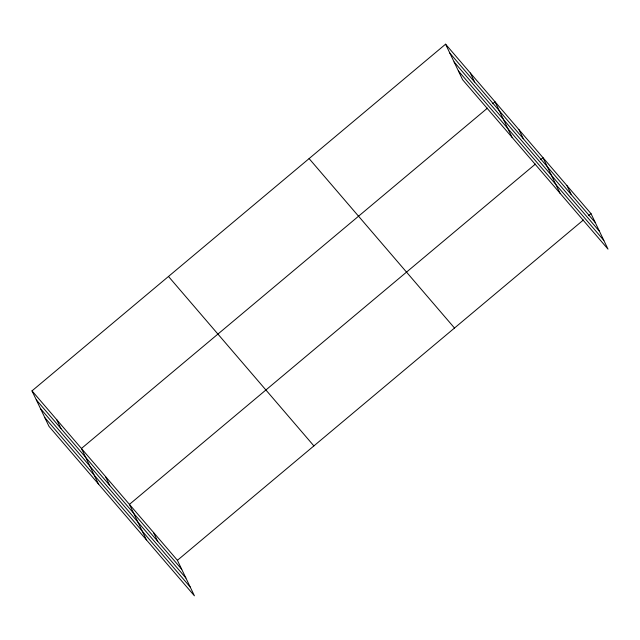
<?xml version="1.0" encoding="UTF-8"?>
<svg xmlns="http://www.w3.org/2000/svg" width="640" height="640" viewBox="0 0 640 640"><rect width="100%" height="100%" fill="white"/><g stroke="black" fill="none" stroke-linecap="round" stroke-linejoin="round"><path stroke-width="0.96" d="M32 390.872L177.408 560.312L194.416 595.816L49.008 426.376L32 390.872L445.584 44.184L590.992 213.624L608 249.128L462.592 79.688L445.584 44.184M487.44 108.152L81.44 448.48L98.448 483.984M492.744 103.704L495.024 101.792L512.032 137.296M535.424 164.064L129.424 504.392L146.432 539.896M540.728 159.616L543.008 157.712L560.016 193.216M177.408 560.312L583.408 219.976M588.712 215.528L590.992 213.624M449.88 53.16L595.288 222.6M454.08 61.92L599.48 231.352M458.4 70.936L603.808 240.368M309.104 158.592L454.504 328.032M168.48 276.464L313.888 445.904M36.304 399.848L181.704 569.28M40.496 408.6L185.896 578.04M44.816 417.624L190.224 587.056M567 185.664L571.296 194.64M519.016 129.752L523.312 138.728M470.304 72.992L474.6 81.968M153.416 532.352L157.712 541.328M105.432 476.44L109.728 485.416M56.72 419.68L61.016 428.656"/></g></svg>
